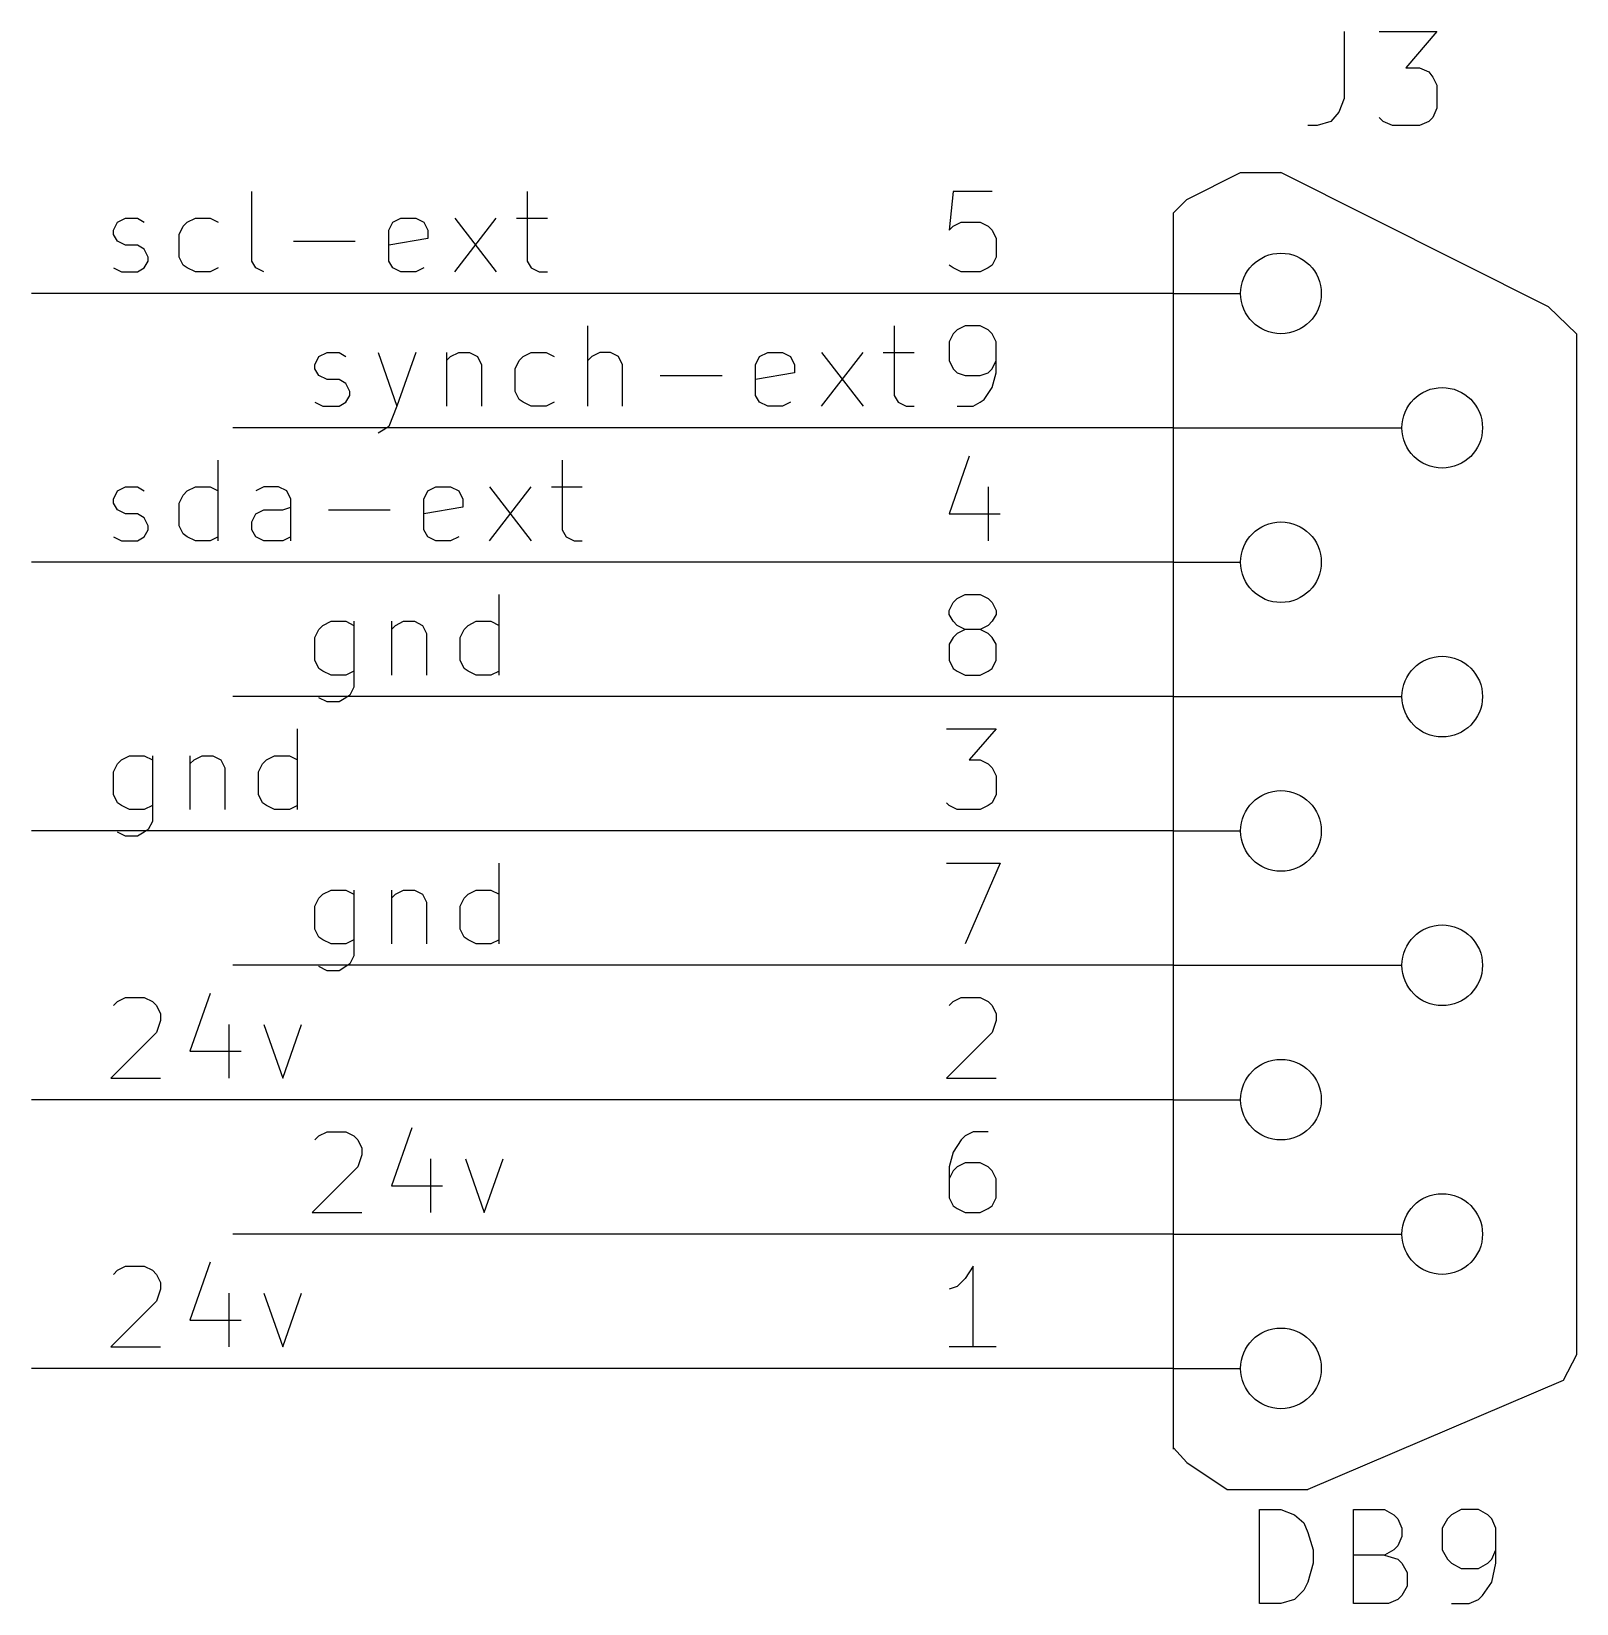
# Model space of a CAD drawing. Extents: x 4000 to 326700, y 4000 to 230000.
# Drawn here: x 131000 to 142500, y 68750 to 80450 of the extents above; entities that cross this region are included whole.
import ezdxf

# ---------------------------------------------------------------- set-up
doc = ezdxf.new("R2010")
doc.units = 0
for name, color, linetype in [('BLACK', 1, 'CONTINUOUS'), ('CYAN', 4, 'CONTINUOUS'), ('GREEN', 3, 'CONTINUOUS'), ('RED', 5, 'CONTINUOUS')]:
    doc.layers.add(name, color=color, linetype=linetype)

msp = doc.modelspace()

# ---------------------------------------------------------------- linework, layer by layer
at = {"layer": 'BLACK'}
for p, q in [((132640, 78740), (132640, 79260)), ((134690, 79260), (134690, 78740)), ((131610, 78970), (131640, 79030)), ((131640, 79030), (131700, 79060)), ((131700, 79060), (131790, 79060)), ((131790, 79060), (131840, 79030)), ((132100, 78940), (132130, 79000)), ((132130, 79000), (132160, 79030)), ((132160, 79030), (132220, 79060)), ((132220, 79060), (132330, 79060)), ((132330, 79060), (132390, 79030)), ((133660, 78970), (133690, 79030)), ((133690, 79030), (133750, 79060)), ((133750, 79060), (133860, 79060)), ((133860, 79060), (133920, 79030)), ((133920, 79030), (133950, 78970)), ((134150, 78660), (134460, 79060)), ((134150, 79060), (134460, 78660)), ((134610, 79060), (134840, 79060)), ((131610, 78940), (131610, 78970)), ((131640, 78890), (131610, 78940)), ((131700, 78860), (131640, 78890)), ((131790, 78860), (131700, 78860)), ((131840, 78830), (131790, 78860)), ((132100, 78770), (132100, 78940)), ((132950, 78890), (133410, 78890)), ((133660, 78740), (133660, 78970)), ((133950, 78910), (133660, 78860)), ((133950, 78970), (133950, 78910)), ((131870, 78770), (131840, 78830)), ((131870, 78740), (131870, 78770)), ((132130, 78710), (132100, 78770)), ((131610, 78690), (131670, 78660)), ((131670, 78660), (131790, 78660)), ((131790, 78660), (131840, 78690)), ((131840, 78690), (131870, 78740)), ((132160, 78690), (132130, 78710)), ((132220, 78660), (132160, 78690)), ((132330, 78660), (132220, 78660)), ((132390, 78690), (132330, 78660)), ((132670, 78690), (132640, 78740)), ((132730, 78660), (132670, 78690)), ((133690, 78690), (133660, 78740)), ((133750, 78660), (133690, 78690)), ((133860, 78660), (133750, 78660)), ((133920, 78690), (133860, 78660)), ((134690, 78740), (134720, 78690)), ((134720, 78690), (134780, 78660)), ((134780, 78660), (134840, 78660)), ((135140, 77660), (135140, 78260)), ((137420, 78260), (137420, 77740)), ((133140, 78030), (133200, 78060)), ((133200, 78060), (133290, 78060)), ((133290, 78060), (133340, 78030)), ((133580, 78060), (133720, 77660)), ((133860, 78060), (133720, 77660)), ((134090, 78060), (134090, 77660)), ((134120, 78030), (134180, 78060)), ((134180, 78060), (134260, 78060)), ((134260, 78060), (134320, 78030)), ((134660, 78030), (134720, 78060)), ((134720, 78060), (134830, 78060)), ((134830, 78060), (134890, 78030)), ((135230, 78060), (135170, 78030)), ((135310, 78060), (135230, 78060)), ((135370, 78030), (135310, 78060)), ((136420, 78030), (136480, 78060)), ((136480, 78060), (136590, 78060)), ((136590, 78060), (136650, 78030)), ((136880, 77660), (137190, 78060)), ((136880, 78060), (137190, 77660)), ((137340, 78060), (137570, 78060)), ((133110, 77970), (133140, 78030)), ((133110, 77940), (133110, 77970)), ((133140, 77890), (133110, 77940)), ((134090, 78000), (134120, 78030)), ((134320, 78030), (134350, 77970)), ((134350, 77970), (134350, 77660)), ((134600, 77940), (134630, 78000)), ((134600, 77770), (134600, 77940)), ((134630, 78000), (134660, 78030)), ((135170, 78030), (135140, 78000)), ((135400, 77970), (135370, 78030)), ((135400, 77660), (135400, 77970)), ((136390, 77970), (136420, 78030)), ((136390, 77740), (136390, 77970)), ((136650, 78030), (136680, 77970)), ((136680, 77970), (136680, 77910)), ((133200, 77860), (133140, 77890)), ((133290, 77860), (133200, 77860)), ((133340, 77830), (133290, 77860)), ((133370, 77770), (133340, 77830)), ((135680, 77890), (136140, 77890)), ((136680, 77910), (136390, 77860)), ((133110, 77690), (133170, 77660)), ((133290, 77660), (133340, 77690)), ((133340, 77690), (133370, 77740)), ((133370, 77740), (133370, 77770)), ((134630, 77710), (134600, 77770)), ((134660, 77690), (134630, 77710)), ((134720, 77660), (134660, 77690)), ((134890, 77690), (134830, 77660)), ((136420, 77690), (136390, 77740)), ((136480, 77660), (136420, 77690)), ((136650, 77690), (136590, 77660)), ((137420, 77740), (137450, 77690)), ((137450, 77690), (137510, 77660)), ((133170, 77660), (133290, 77660)), ((133720, 77660), (133660, 77510)), ((134830, 77660), (134720, 77660)), ((136590, 77660), (136480, 77660)), ((137510, 77660), (137570, 77660)), ((133630, 77490), (133580, 77460)), ((133660, 77510), (133630, 77490)), ((132390, 76660), (132390, 77260)), ((134950, 77260), (134950, 76740)), ((131610, 76970), (131640, 77030)), ((131640, 77030), (131700, 77060)), ((131700, 77060), (131790, 77060)), ((131790, 77060), (131840, 77030)), ((132100, 76940), (132130, 77000)), ((132130, 77000), (132160, 77030)), ((132160, 77030), (132220, 77060)), ((132220, 77060), (132330, 77060)), ((132330, 77060), (132390, 77030)), ((132730, 77060), (132670, 77030)), ((132840, 77060), (132730, 77060)), ((132900, 77030), (132840, 77060)), ((132930, 76970), (132900, 77030)), ((133920, 76970), (133950, 77030)), ((133950, 77030), (134010, 77060)), ((134010, 77060), (134120, 77060)), ((134120, 77060), (134180, 77030)), ((134180, 77030), (134210, 76970)), ((134410, 76660), (134720, 77060)), ((134410, 77060), (134720, 76660)), ((134870, 77060), (135100, 77060)), ((131610, 76940), (131610, 76970)), ((131640, 76890), (131610, 76940)), ((131700, 76860), (131640, 76890)), ((132100, 76770), (132100, 76940)), ((132670, 76860), (132730, 76890)), ((132730, 76890), (132870, 76890)), ((132870, 76890), (132930, 76910)), ((132930, 76660), (132930, 76970)), ((133210, 76890), (133670, 76890)), ((133920, 76740), (133920, 76970)), ((134210, 76910), (133920, 76860)), ((134210, 76970), (134210, 76910)), ((131790, 76860), (131700, 76860)), ((131840, 76830), (131790, 76860)), ((131870, 76770), (131840, 76830)), ((131870, 76740), (131870, 76770)), ((132130, 76710), (132100, 76770)), ((132640, 76800), (132670, 76860)), ((132640, 76740), (132640, 76800)), ((131610, 76690), (131670, 76660)), ((131670, 76660), (131790, 76660)), ((131790, 76660), (131840, 76690)), ((131840, 76690), (131870, 76740)), ((132160, 76690), (132130, 76710)), ((132220, 76660), (132160, 76690)), ((132330, 76660), (132220, 76660)), ((132390, 76690), (132330, 76660)), ((132670, 76690), (132640, 76740)), ((132730, 76660), (132670, 76690)), ((132870, 76660), (132730, 76660)), ((132930, 76690), (132870, 76660)), ((133950, 76690), (133920, 76740)), ((134010, 76660), (133950, 76690)), ((134120, 76660), (134010, 76660)), ((134180, 76690), (134120, 76660)), ((134950, 76740), (134980, 76690)), ((134980, 76690), (135040, 76660)), ((135040, 76660), (135100, 76660)), ((134480, 75660), (134480, 76260)), ((133170, 76030), (133230, 76060)), ((133230, 76060), (133340, 76060)), ((133340, 76060), (133400, 76030)), ((133400, 76060), (133400, 75570)), ((133680, 76060), (133680, 75660)), ((133710, 76030), (133770, 76060)), ((133770, 76060), (133850, 76060)), ((133850, 76060), (133910, 76030)), ((134250, 76030), (134310, 76060)), ((134310, 76060), (134420, 76060)), ((134420, 76060), (134480, 76030)), ((133110, 75940), (133140, 76000)), ((133110, 75770), (133110, 75940)), ((133140, 76000), (133170, 76030)), ((133680, 76000), (133710, 76030)), ((133910, 76030), (133940, 75970)), ((133940, 75970), (133940, 75660)), ((134190, 75940), (134220, 76000)), ((134190, 75770), (134190, 75940)), ((134220, 76000), (134250, 76030)), ((133140, 75710), (133110, 75770)), ((133170, 75690), (133140, 75710)), ((134220, 75710), (134190, 75770)), ((134250, 75690), (134220, 75710)), ((133230, 75660), (133170, 75690)), ((133340, 75660), (133230, 75660)), ((133400, 75690), (133340, 75660)), ((134310, 75660), (134250, 75690)), ((134420, 75660), (134310, 75660)), ((134480, 75690), (134420, 75660)), ((133200, 75460), (133140, 75490)), ((133340, 75490), (133290, 75460)), ((133370, 75510), (133340, 75490)), ((133400, 75570), (133370, 75510)), ((133290, 75460), (133200, 75460)), ((132980, 74660), (132980, 75260)), ((131610, 74940), (131640, 75000)), ((131640, 75000), (131670, 75030)), ((131670, 75030), (131730, 75060)), ((131730, 75060), (131840, 75060)), ((131840, 75060), (131900, 75030)), ((131900, 75060), (131900, 74570)), ((132180, 75060), (132180, 74660)), ((132180, 75000), (132210, 75030)), ((132210, 75030), (132270, 75060)), ((132270, 75060), (132350, 75060)), ((132350, 75060), (132410, 75030)), ((132410, 75030), (132440, 74970)), ((132690, 74940), (132720, 75000)), ((132720, 75000), (132750, 75030)), ((132750, 75030), (132810, 75060)), ((132810, 75060), (132920, 75060)), ((132920, 75060), (132980, 75030)), ((131610, 74770), (131610, 74940)), ((132440, 74970), (132440, 74660)), ((132690, 74770), (132690, 74940)), ((131640, 74710), (131610, 74770)), ((132720, 74710), (132690, 74770)), ((131670, 74690), (131640, 74710)), ((131730, 74660), (131670, 74690)), ((131840, 74660), (131730, 74660)), ((131900, 74690), (131840, 74660)), ((132750, 74690), (132720, 74710)), ((132810, 74660), (132750, 74690)), ((132920, 74660), (132810, 74660)), ((132980, 74690), (132920, 74660)), ((131900, 74570), (131870, 74510)), ((131700, 74460), (131640, 74490)), ((131790, 74460), (131700, 74460)), ((131840, 74490), (131790, 74460)), ((131870, 74510), (131840, 74490)), ((134480, 73660), (134480, 74260)), ((133110, 73940), (133140, 74000)), ((133140, 74000), (133170, 74030)), ((133170, 74030), (133230, 74060)), ((133230, 74060), (133340, 74060)), ((133340, 74060), (133400, 74030)), ((133400, 74060), (133400, 73570)), ((133680, 74060), (133680, 73660)), ((133680, 74000), (133710, 74030)), ((133710, 74030), (133770, 74060)), ((133770, 74060), (133850, 74060)), ((133850, 74060), (133910, 74030)), ((133910, 74030), (133940, 73970)), ((133940, 73970), (133940, 73660)), ((134190, 73940), (134220, 74000)), ((134220, 74000), (134250, 74030)), ((134250, 74030), (134310, 74060)), ((134310, 74060), (134420, 74060)), ((134420, 74060), (134480, 74030)), ((133110, 73770), (133110, 73940)), ((134190, 73770), (134190, 73940)), ((133140, 73710), (133110, 73770)), ((133170, 73690), (133140, 73710)), ((134220, 73710), (134190, 73770)), ((134250, 73690), (134220, 73710)), ((133230, 73660), (133170, 73690)), ((133340, 73660), (133230, 73660)), ((133400, 73690), (133340, 73660)), ((134310, 73660), (134250, 73690)), ((134420, 73660), (134310, 73660)), ((134480, 73690), (134420, 73660)), ((133200, 73460), (133140, 73490)), ((133340, 73490), (133290, 73460)), ((133370, 73510), (133340, 73490)), ((133400, 73570), (133370, 73510)), ((133290, 73460), (133200, 73460)), ((131640, 73230), (131700, 73260)), ((131700, 73260), (131840, 73260)), ((131840, 73260), (131900, 73230)), ((132330, 73290), (132180, 72860)), ((131610, 73200), (131640, 73230)), ((131900, 73230), (131930, 73200)), ((131930, 73200), (131960, 73140)), ((131960, 73140), (131960, 73090)), ((131960, 73090), (131930, 73000)), ((132470, 73060), (132470, 72660)), ((132730, 73060), (132870, 72660)), ((132870, 72660), (133010, 73060)), ((131930, 73000), (131590, 72660)), ((132180, 72860), (132560, 72860)), ((131590, 72660), (131960, 72660)), ((133110, 72200), (133140, 72230)), ((133140, 72230), (133200, 72260)), ((133200, 72260), (133340, 72260)), ((133340, 72260), (133400, 72230)), ((133400, 72230), (133430, 72200)), ((133430, 72200), (133460, 72140)), ((133830, 72290), (133680, 71860)), ((133460, 72090), (133430, 72000)), ((133460, 72140), (133460, 72090)), ((133430, 72000), (133090, 71660)), ((133970, 72060), (133970, 71660)), ((134230, 72060), (134370, 71660)), ((134370, 71660), (134510, 72060)), ((133680, 71860), (134060, 71860)), ((133090, 71660), (133460, 71660)), ((131640, 71230), (131700, 71260)), ((131700, 71260), (131840, 71260)), ((131840, 71260), (131900, 71230)), ((132330, 71290), (132180, 70860)), ((131610, 71200), (131640, 71230)), ((131900, 71230), (131930, 71200)), ((131930, 71200), (131960, 71140)), ((131960, 71140), (131960, 71090)), ((131960, 71090), (131930, 71000)), ((132470, 71060), (132470, 70660)), ((132730, 71060), (132870, 70660)), ((132870, 70660), (133010, 71060)), ((131930, 71000), (131590, 70660)), ((132180, 70860), (132560, 70860)), ((131590, 70660), (131960, 70660))]:
    msp.add_line(p, q, dxfattribs=at)
at = {"layer": 'CYAN'}
for p, q in [((140770, 80450), (140770, 79950)), ((141030, 80450), (141460, 80450)), ((141460, 80450), (141230, 80180)), ((141230, 80180), (141330, 80180)), ((141330, 80180), (141400, 80150)), ((141400, 80150), (141430, 80110)), ((141430, 80110), (141460, 80050)), ((141460, 80050), (141460, 79880)), ((140770, 79950), (140730, 79850)), ((140730, 79850), (140670, 79780)), ((141060, 79780), (141030, 79810)), ((141430, 79810), (141400, 79780)), ((141460, 79880), (141430, 79810)), ((140570, 79750), (140500, 79750)), ((140670, 79780), (140570, 79750)), ((141130, 79750), (141060, 79780)), ((141330, 79750), (141130, 79750)), ((141400, 79780), (141330, 79750)), ((140140, 68750), (140140, 69450)), ((140140, 69450), (140300, 69450)), ((140300, 69450), (140400, 69410)), ((140400, 69410), (140470, 69350)), ((140840, 68750), (140840, 69450)), ((140840, 69450), (141070, 69450)), ((141070, 69450), (141140, 69410)), ((141140, 69410), (141170, 69380)), ((141570, 69410), (141540, 69380)), ((141640, 69450), (141570, 69410)), ((141770, 69450), (141640, 69450)), ((141840, 69410), (141770, 69450)), ((141870, 69380), (141840, 69410)), ((140470, 69350), (140500, 69280)), ((140500, 69280), (140540, 69150)), ((141170, 69380), (141200, 69310)), ((141200, 69310), (141200, 69250)), ((141540, 69380), (141500, 69310)), ((141500, 69310), (141500, 69150)), ((141900, 69310), (141870, 69380)), ((141900, 69050), (141900, 69310)), ((140540, 69150), (140540, 69050)), ((141140, 69150), (141070, 69110)), ((141170, 69180), (141140, 69150)), ((141200, 69250), (141170, 69180)), ((141500, 69150), (141540, 69080)), ((141870, 69080), (141900, 69150)), ((140540, 69050), (140500, 68910)), ((141070, 69110), (140840, 69110)), ((141070, 69110), (141170, 69080)), ((141170, 69080), (141200, 69050)), ((141200, 69050), (141240, 68980)), ((141540, 69080), (141570, 69050)), ((141570, 69050), (141640, 69010)), ((141770, 69010), (141840, 69050)), ((141840, 69050), (141870, 69080)), ((141870, 68910), (141900, 69050)), ((141240, 68980), (141240, 68880)), ((141640, 69010), (141770, 69010)), ((140470, 68850), (140400, 68780)), ((140500, 68910), (140470, 68850)), ((141200, 68810), (141170, 68780)), ((141240, 68880), (141200, 68810)), ((141770, 68780), (141800, 68810)), ((141800, 68810), (141870, 68910)), ((140300, 68750), (140140, 68750)), ((140400, 68780), (140300, 68750)), ((141100, 68750), (140840, 68750)), ((141170, 68780), (141100, 68750)), ((141570, 68750), (141700, 68750)), ((141700, 68750), (141770, 68780))]:
    msp.add_line(p, q, dxfattribs=at)
at = {"layer": 'GREEN'}
for p, q in [((136500, 78500), (131000, 78500)), ((136500, 77500), (132500, 77500)), ((136500, 76500), (131000, 76500)), ((136500, 75500), (132500, 75500)), ((136500, 74500), (131000, 74500)), ((136500, 73500), (132500, 73500)), ((136500, 72500), (131000, 72500)), ((136500, 71500), (132500, 71500)), ((136500, 70500), (131000, 70500))]:
    msp.add_line(p, q, dxfattribs=at)
at = {"layer": 'RED'}
for p, q in [((139600, 79200), (140000, 79400)), ((140000, 79400), (140300, 79400)), ((142290, 78400), (140300, 79400)), ((137860, 79260), (137830, 78970)), ((138150, 79260), (137860, 79260)), ((139600, 79200), (139500, 79100)), ((139500, 69900), (139500, 79100)), ((137830, 78970), (137860, 79000)), ((137860, 79000), (137920, 79030)), ((137920, 79030), (138060, 79030)), ((138060, 79030), (138120, 79000)), ((138120, 79000), (138150, 78970)), ((138150, 78970), (138180, 78910)), ((138180, 78910), (138180, 78770)), ((138180, 78770), (138150, 78710)), ((137860, 78690), (137830, 78710)), ((137920, 78660), (137860, 78690)), ((138060, 78660), (137920, 78660)), ((138120, 78690), (138060, 78660)), ((138150, 78710), (138120, 78690)), ((139500, 78500), (136500, 78500)), ((139500, 78500), (140000, 78500)), ((142290, 78400), (142500, 78200)), ((137860, 78200), (137830, 78140)), ((137890, 78230), (137860, 78200)), ((137950, 78260), (137890, 78230)), ((138060, 78260), (137950, 78260)), ((138120, 78230), (138060, 78260)), ((138150, 78200), (138120, 78230)), ((138180, 78140), (138150, 78200)), ((142500, 78200), (142500, 70600)), ((137830, 78140), (137830, 78000)), ((138180, 77910), (138180, 78140)), ((137830, 78000), (137860, 77940)), ((137860, 77940), (137890, 77910)), ((138120, 77910), (138150, 77940)), ((138150, 77940), (138180, 78000)), ((137890, 77910), (137950, 77890)), ((137950, 77890), (138060, 77890)), ((138060, 77890), (138120, 77910)), ((138150, 77800), (138180, 77910)), ((138010, 77660), (138060, 77690)), ((138060, 77690), (138090, 77710)), ((138090, 77710), (138150, 77800)), ((137890, 77660), (138010, 77660)), ((139500, 77500), (136500, 77500)), ((139500, 77500), (141200, 77500)), ((137980, 77290), (137830, 76860)), ((138120, 77060), (138120, 76660)), ((137830, 76860), (138210, 76860)), ((139500, 76500), (136500, 76500)), ((139500, 76500), (140000, 76500)), ((137830, 76140), (137860, 76200)), ((137860, 76200), (137890, 76230)), ((137890, 76230), (137950, 76260)), ((137950, 76260), (138060, 76260)), ((138060, 76260), (138120, 76230)), ((138120, 76230), (138150, 76200)), ((138150, 76200), (138180, 76140)), ((137830, 76110), (137830, 76140)), ((137860, 76060), (137830, 76110)), ((137890, 76030), (137860, 76060)), ((138150, 76060), (138120, 76030)), ((138180, 76110), (138150, 76060)), ((138180, 76140), (138180, 76110)), ((137860, 75940), (137830, 75890)), ((137890, 75970), (137860, 75940)), ((137950, 76000), (137890, 76030)), ((137950, 76000), (137890, 75970)), ((138060, 76000), (137950, 76000)), ((138120, 76030), (138060, 76000)), ((138120, 75970), (138060, 76000)), ((138150, 75940), (138120, 75970)), ((138180, 75890), (138150, 75940)), ((137830, 75890), (137830, 75770)), ((138180, 75770), (138180, 75890)), ((137830, 75770), (137860, 75710)), ((137860, 75710), (137890, 75690)), ((138120, 75690), (138150, 75710)), ((138150, 75710), (138180, 75770)), ((137890, 75690), (137950, 75660)), ((137950, 75660), (138060, 75660)), ((138060, 75660), (138120, 75690)), ((139500, 75500), (136500, 75500)), ((139500, 75500), (141200, 75500)), ((137810, 75260), (138180, 75260)), ((138180, 75260), (137980, 75030)), ((137980, 75030), (138060, 75030)), ((138060, 75030), (138120, 75000)), ((138120, 75000), (138150, 74970)), ((138150, 74970), (138180, 74910)), ((138180, 74910), (138180, 74770)), ((138180, 74770), (138150, 74710)), ((137830, 74690), (137810, 74710)), ((137890, 74660), (137830, 74690)), ((138060, 74660), (137890, 74660)), ((138120, 74690), (138060, 74660)), ((138150, 74710), (138120, 74690)), ((139500, 74500), (136500, 74500)), ((139500, 74500), (140000, 74500)), ((137810, 74260), (138210, 74260)), ((138210, 74260), (137950, 73660)), ((139500, 73500), (136500, 73500)), ((139500, 73500), (141200, 73500)), ((137860, 73230), (137920, 73260)), ((137920, 73260), (138060, 73260)), ((138060, 73260), (138120, 73230)), ((137830, 73200), (137860, 73230)), ((138120, 73230), (138150, 73200)), ((138150, 73200), (138180, 73140)), ((138180, 73140), (138180, 73090)), ((138180, 73090), (138150, 73000)), ((138150, 73000), (137810, 72660)), ((137810, 72660), (138180, 72660)), ((139500, 72500), (136500, 72500)), ((139500, 72500), (140000, 72500)), ((137920, 72200), (137860, 72110)), ((137950, 72230), (137920, 72200)), ((138010, 72260), (137950, 72230)), ((138120, 72260), (138010, 72260)), ((137860, 72110), (137830, 72000)), ((137830, 72000), (137830, 71770)), ((137860, 71970), (137830, 71910)), ((137890, 72000), (137860, 71970)), ((137950, 72030), (137890, 72000)), ((138060, 72030), (137950, 72030)), ((138120, 72000), (138060, 72030)), ((138150, 71970), (138120, 72000)), ((138180, 71910), (138150, 71970)), ((138180, 71770), (138180, 71910)), ((137830, 71770), (137860, 71710)), ((138150, 71710), (138180, 71770)), ((137860, 71710), (137890, 71690)), ((137890, 71690), (137950, 71660)), ((137950, 71660), (138060, 71660)), ((138060, 71660), (138120, 71690)), ((138120, 71690), (138150, 71710)), ((139500, 71500), (136500, 71500)), ((139500, 71500), (141200, 71500)), ((138010, 71260), (137950, 71170)), ((138010, 70660), (138010, 71260)), ((137950, 71170), (137890, 71110)), ((137890, 71110), (137830, 71090)), ((138180, 70660), (137830, 70660)), ((142500, 70600), (142400, 70410)), ((139500, 70500), (136500, 70500)), ((139500, 70500), (140000, 70500)), ((142400, 70410), (140500, 69600)), ((139500, 69910), (139600, 69800)), ((139600, 69800), (139900, 69600)), ((139900, 69600), (140500, 69600))]:
    msp.add_line(p, q, dxfattribs=at)
for centre in [(140300, 78500), (141500, 77500), (140300, 76500), (141500, 75500), (140300, 74500), (141500, 73500), (140300, 72500), (141500, 71500), (140300, 70500)]:
    msp.add_circle(centre, 300, dxfattribs=at)

doc.saveas('drawing.dxf')
